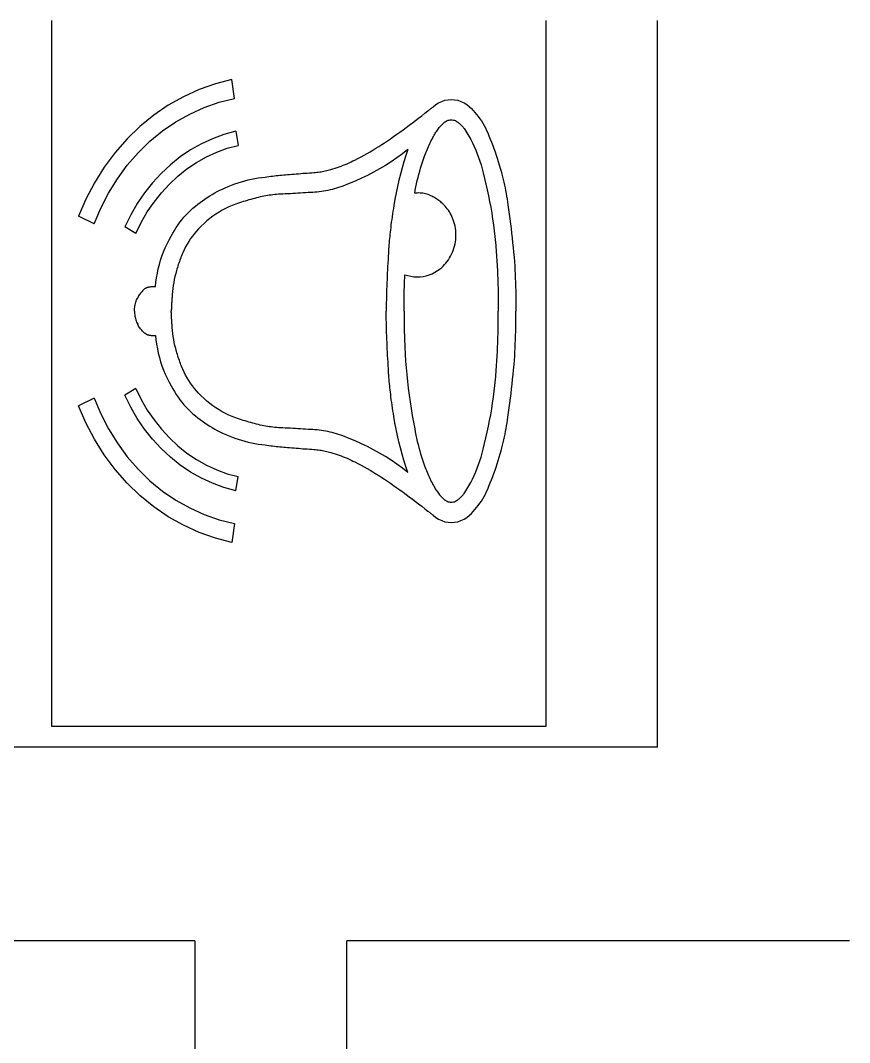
# Model space of a CAD drawing. Extents: x -193 to 229, y -92 to 157.
# Drawn here: x 160.3 to 228.5, y 72.6 to 156.7 of the extents above; entities that cross this region are included whole.
import ezdxf

# ---------------------------------------------------------------- set-up
doc = ezdxf.new("R2010")
doc.units = 0
doc.layers.get('0').update_dxf_attribs({"linetype": 'CONTINUOUS'})

msp = doc.modelspace()

# ---------------------------------------------------------------- linework, layer by layer
for p, q in [((162.9, 98.619), (162.9, 156.668)), ((203.522, 156.668), (203.522, 98.619)), ((212.719, 96.915), (212.719, 156.668)), ((176.355, 151.462), (175.02, 150.992)), ((177.719, 151.81), (176.355, 151.462)), ((177.919, 150.251), (177.719, 151.81)), ((173.724, 150.401), (172.476, 149.695)), ((175.02, 150.992), (173.724, 150.401)), ((172.476, 149.695), (171.283, 148.877)), ((175.442, 149.514), (176.667, 149.94)), ((176.667, 149.94), (177.919, 150.251)), ((194.232, 149.541), (194.267, 149.57)), ((194.267, 149.57), (194.485, 149.749)), ((194.485, 149.749), (194.719, 149.899)), ((194.719, 149.899), (194.968, 150.017)), ((194.968, 150.017), (195.227, 150.103)), ((195.227, 150.103), (195.493, 150.155)), ((195.493, 150.155), (195.762, 150.172)), ((195.762, 150.172), (196.032, 150.155)), ((196.032, 150.155), (196.298, 150.103)), ((196.298, 150.103), (196.557, 150.017)), ((196.557, 150.017), (196.805, 149.899)), ((196.805, 149.899), (197.039, 149.749)), ((197.039, 149.749), (197.257, 149.57)), ((197.257, 149.57), (197.412, 149.422)), ((171.283, 148.877), (170.153, 147.953)), ((173.108, 148.331), (174.254, 148.977)), ((174.254, 148.977), (175.442, 149.514)), ((193.075, 148.644), (193.329, 148.839)), ((193.329, 148.839), (193.583, 149.036)), ((193.583, 149.036), (193.837, 149.234)), ((193.837, 149.234), (193.873, 149.261)), ((193.873, 149.261), (193.909, 149.288)), ((193.909, 149.288), (193.946, 149.316)), ((193.946, 149.316), (193.982, 149.343)), ((193.982, 149.343), (194.018, 149.371)), ((194.018, 149.371), (194.054, 149.399)), ((194.054, 149.399), (194.09, 149.427)), ((194.09, 149.427), (194.125, 149.456)), ((194.125, 149.456), (194.161, 149.484)), ((194.161, 149.484), (194.196, 149.513)), ((194.196, 149.513), (194.232, 149.541)), ((197.412, 149.422), (197.562, 149.267)), ((197.562, 149.267), (197.707, 149.106)), ((197.707, 149.106), (197.846, 148.94)), ((197.846, 148.94), (197.98, 148.768)), ((197.98, 148.768), (198.109, 148.591)), ((170.153, 147.953), (169.095, 146.93)), ((172.015, 147.582), (173.108, 148.331)), ((192.048, 147.873), (192.306, 148.064)), ((192.306, 148.064), (192.563, 148.256)), ((192.563, 148.256), (192.819, 148.449)), ((192.819, 148.449), (193.075, 148.644)), ((194.737, 147.813), (194.8, 147.891)), ((194.8, 147.891), (194.864, 147.968)), ((194.864, 147.968), (194.93, 148.043)), ((194.93, 148.043), (194.956, 148.072)), ((194.956, 148.072), (194.983, 148.1)), ((194.983, 148.1), (195.01, 148.127)), ((195.01, 148.127), (195.037, 148.154)), ((195.037, 148.154), (195.065, 148.18)), ((195.065, 148.18), (195.093, 148.205)), ((195.093, 148.205), (195.122, 148.23)), ((195.122, 148.23), (195.151, 148.254)), ((195.151, 148.254), (195.181, 148.278)), ((195.181, 148.278), (195.21, 148.301)), ((195.21, 148.301), (195.241, 148.323)), ((195.241, 148.323), (195.272, 148.345)), ((195.272, 148.345), (195.346, 148.391)), ((195.346, 148.391), (195.424, 148.43)), ((195.424, 148.43), (195.505, 148.46)), ((195.505, 148.46), (195.588, 148.482)), ((195.588, 148.482), (195.673, 148.495)), ((195.673, 148.495), (195.758, 148.499)), ((195.758, 148.499), (195.843, 148.495)), ((195.843, 148.495), (195.928, 148.482)), ((195.928, 148.482), (196.011, 148.46)), ((196.011, 148.46), (196.092, 148.43)), ((196.092, 148.43), (196.17, 148.391)), ((196.17, 148.391), (196.245, 148.345)), ((196.245, 148.345), (196.304, 148.302)), ((196.304, 148.302), (196.362, 148.258)), ((196.362, 148.258), (196.419, 148.211)), ((196.419, 148.211), (196.475, 148.163)), ((196.475, 148.163), (196.529, 148.112)), ((196.529, 148.112), (196.581, 148.06)), ((196.581, 148.06), (196.633, 148.006)), ((196.633, 148.006), (196.682, 147.95)), ((196.682, 147.95), (196.73, 147.892)), ((196.73, 147.892), (196.777, 147.833)), ((198.109, 148.591), (198.231, 148.409)), ((198.231, 148.409), (198.348, 148.221)), ((198.348, 148.221), (198.459, 148.03)), ((198.459, 148.03), (198.563, 147.834)), ((170.981, 146.734), (172.015, 147.582)), ((177.065, 147.292), (176.122, 146.946)), ((178.028, 147.557), (177.065, 147.292)), ((178.028, 147.557), (178.229, 146.398)), ((190.749, 146.938), (191.01, 147.123)), ((191.01, 147.123), (191.271, 147.308)), ((191.271, 147.308), (191.53, 147.496)), ((191.53, 147.496), (191.79, 147.684)), ((191.79, 147.684), (192.048, 147.873)), ((194.18, 146.921), (194.243, 147.044)), ((194.243, 147.044), (194.291, 147.134)), ((194.291, 147.134), (194.341, 147.224)), ((194.341, 147.224), (194.393, 147.312)), ((194.393, 147.312), (194.446, 147.399)), ((194.446, 147.399), (194.501, 147.484)), ((194.501, 147.484), (194.558, 147.568)), ((194.558, 147.568), (194.616, 147.651)), ((194.616, 147.651), (194.676, 147.733)), ((194.676, 147.733), (194.737, 147.813)), ((196.777, 147.833), (196.821, 147.772)), ((196.821, 147.772), (196.864, 147.709)), ((196.864, 147.709), (197.036, 147.441)), ((197.036, 147.441), (197.2, 147.166)), ((197.2, 147.166), (197.356, 146.886)), ((198.563, 147.834), (198.661, 147.633)), ((198.661, 147.633), (198.752, 147.429)), ((198.752, 147.429), (198.86, 147.173)), ((198.86, 147.173), (198.965, 146.916)), ((169.095, 146.93), (168.114, 145.813)), ((170.013, 145.793), (170.981, 146.734)), ((175.206, 146.522), (174.321, 146.022)), ((176.122, 146.946), (175.206, 146.522)), ((177.34, 146.157), (178.229, 146.398)), ((189.561, 146.156), (189.802, 146.306)), ((189.802, 146.306), (190.041, 146.459)), ((190.041, 146.459), (190.279, 146.616)), ((190.279, 146.616), (190.514, 146.775)), ((190.514, 146.775), (190.749, 146.938)), ((193.827, 146.165), (193.882, 146.293)), ((193.882, 146.293), (193.939, 146.42)), ((193.939, 146.42), (193.998, 146.546)), ((193.998, 146.546), (194.057, 146.672)), ((194.057, 146.672), (194.118, 146.796)), ((194.118, 146.796), (194.18, 146.921)), ((197.356, 146.886), (197.504, 146.6)), ((197.504, 146.6), (197.644, 146.309)), ((197.644, 146.309), (197.774, 146.013)), ((198.965, 146.916), (199.067, 146.657)), ((199.067, 146.657), (199.166, 146.396)), ((199.166, 146.396), (199.262, 146.134)), ((168.114, 145.813), (167.219, 144.611)), ((169.117, 144.767), (170.013, 145.793)), ((173.472, 145.448), (172.664, 144.804)), ((174.321, 146.022), (173.472, 145.448)), ((174.807, 144.993), (175.624, 145.452)), ((175.624, 145.452), (176.47, 145.841)), ((176.47, 145.841), (177.34, 146.157)), ((188.085, 145.321), (188.335, 145.452)), ((188.335, 145.452), (188.583, 145.587)), ((188.583, 145.587), (188.83, 145.724)), ((188.83, 145.724), (189.075, 145.865)), ((189.075, 145.865), (189.319, 146.009)), ((189.319, 146.009), (189.561, 146.156)), ((191.28, 145.375), (190.813, 145.057)), ((191.738, 145.708), (191.28, 145.375)), ((192.189, 146.055), (191.738, 145.708)), ((192.02, 145.557), (191.861, 145.054)), ((192.189, 146.055), (192.02, 145.557)), ((193.478, 145.27), (193.567, 145.517)), ((193.567, 145.517), (193.616, 145.648)), ((193.616, 145.648), (193.667, 145.778)), ((193.667, 145.778), (193.719, 145.908)), ((193.719, 145.908), (193.772, 146.037)), ((193.772, 146.037), (193.827, 146.165)), ((197.774, 146.013), (197.896, 145.712)), ((197.896, 145.712), (198.01, 145.407)), ((198.01, 145.407), (198.114, 145.098)), ((199.262, 146.134), (199.356, 145.871)), ((199.356, 145.871), (199.446, 145.607)), ((199.446, 145.607), (199.533, 145.341)), ((167.219, 144.611), (166.413, 143.332)), ((168.301, 143.661), (169.117, 144.767)), ((172.664, 144.804), (171.902, 144.094)), ((174.023, 144.465), (174.807, 144.993)), ((186.028, 144.466), (186.196, 144.52)), ((186.196, 144.52), (186.363, 144.576)), ((186.363, 144.576), (186.53, 144.634)), ((186.53, 144.634), (186.696, 144.695)), ((186.696, 144.695), (186.861, 144.759)), ((186.861, 144.759), (187.026, 144.825)), ((187.026, 144.825), (187.189, 144.894)), ((187.189, 144.894), (187.352, 144.965)), ((187.352, 144.965), (187.514, 145.039)), ((187.514, 145.039), (187.674, 145.115)), ((187.674, 145.115), (187.834, 145.194)), ((187.834, 145.194), (188.085, 145.321)), ((190.339, 144.753), (189.857, 144.464)), ((190.813, 145.057), (190.339, 144.753)), ((191.713, 144.548), (191.574, 144.038)), ((191.861, 145.054), (191.713, 144.548)), ((193.159, 144.268), (193.233, 144.521)), ((193.233, 144.521), (193.311, 144.772)), ((193.311, 144.772), (193.392, 145.022)), ((193.392, 145.022), (193.478, 145.27)), ((198.114, 145.098), (198.209, 144.786)), ((198.209, 144.786), (198.295, 144.47)), ((199.533, 145.341), (199.618, 145.075)), ((199.618, 145.075), (199.699, 144.807)), ((199.699, 144.807), (199.778, 144.537)), ((199.778, 144.537), (199.853, 144.267)), ((171.902, 144.094), (171.19, 143.321)), ((172.575, 143.218), (173.278, 143.872)), ((173.278, 143.872), (174.023, 144.465)), ((179.605, 143.676), (179.885, 143.723)), ((179.885, 143.723), (180.167, 143.762)), ((180.167, 143.762), (180.449, 143.794)), ((180.449, 143.794), (180.601, 143.817)), ((180.601, 143.817), (180.753, 143.838)), ((180.753, 143.838), (180.906, 143.859)), ((180.906, 143.859), (181.058, 143.878)), ((181.058, 143.878), (181.21, 143.897)), ((181.21, 143.897), (181.363, 143.915)), ((181.363, 143.915), (181.516, 143.931)), ((181.516, 143.931), (181.668, 143.947)), ((181.668, 143.947), (181.821, 143.962)), ((181.821, 143.962), (181.974, 143.975)), ((181.974, 143.975), (182.127, 143.988)), ((182.127, 143.988), (182.28, 144)), ((182.28, 144), (182.462, 144.015)), ((182.462, 144.015), (182.644, 144.029)), ((182.644, 144.029), (182.826, 144.044)), ((182.826, 144.044), (183.008, 144.058)), ((183.008, 144.058), (183.19, 144.072)), ((183.19, 144.072), (183.373, 144.086)), ((183.373, 144.086), (183.555, 144.1)), ((183.555, 144.1), (183.737, 144.114)), ((183.737, 144.114), (183.919, 144.127)), ((183.919, 144.127), (184.101, 144.14)), ((184.101, 144.14), (184.283, 144.153)), ((184.283, 144.153), (184.466, 144.166)), ((184.466, 144.166), (184.583, 144.175)), ((184.583, 144.175), (184.7, 144.187)), ((184.7, 144.187), (184.818, 144.2)), ((184.818, 144.2), (184.935, 144.216)), ((184.935, 144.216), (185.051, 144.233)), ((185.051, 144.233), (185.168, 144.253)), ((185.168, 144.253), (185.284, 144.275)), ((185.284, 144.275), (185.4, 144.299)), ((185.4, 144.299), (185.515, 144.325)), ((185.515, 144.325), (185.63, 144.353)), ((185.63, 144.353), (185.745, 144.383)), ((185.745, 144.383), (185.859, 144.416)), ((185.859, 144.416), (186.028, 144.466)), ((188.37, 143.69), (187.863, 143.462)), ((188.872, 143.932), (188.37, 143.69)), ((189.368, 144.191), (188.872, 143.932)), ((189.857, 144.464), (189.368, 144.191)), ((191.574, 144.038), (191.446, 143.525)), ((192.962, 143.502), (193.024, 143.759)), ((193.024, 143.759), (193.09, 144.014)), ((193.09, 144.014), (193.159, 144.268)), ((198.295, 144.47), (198.372, 144.151)), ((198.372, 144.151), (198.492, 143.681)), ((198.492, 143.681), (198.606, 143.21)), ((199.853, 144.267), (199.914, 144.042)), ((199.914, 144.042), (199.972, 143.816)), ((199.972, 143.816), (200.027, 143.59)), ((166.413, 143.332), (165.704, 141.983)), ((167.569, 142.483), (168.301, 143.661)), ((171.19, 143.321), (170.533, 142.491)), ((171.918, 142.505), (172.575, 143.218)), ((176.935, 142.812), (177.15, 142.912)), ((177.15, 142.912), (177.414, 143.026)), ((177.414, 143.026), (177.681, 143.134)), ((177.681, 143.134), (177.951, 143.233)), ((177.951, 143.233), (178.222, 143.326)), ((178.222, 143.326), (178.495, 143.411)), ((178.495, 143.411), (178.77, 143.489)), ((178.77, 143.489), (179.047, 143.559)), ((179.047, 143.559), (179.325, 143.621)), ((179.325, 143.621), (179.605, 143.676)), ((186.309, 142.877), (186.136, 142.824)), ((186.831, 143.056), (186.309, 142.877)), ((187.35, 143.251), (186.831, 143.056)), ((187.863, 143.462), (187.35, 143.251)), ((191.328, 143.008), (191.22, 142.489)), ((191.446, 143.525), (191.328, 143.008)), ((192.8, 142.725), (192.85, 142.985)), ((192.85, 142.985), (192.904, 143.244)), ((192.904, 143.244), (192.962, 143.502)), ((198.606, 143.21), (198.714, 142.736)), ((200.027, 143.59), (200.08, 143.362)), ((200.08, 143.362), (200.131, 143.134)), ((200.131, 143.134), (200.179, 142.906)), ((200.179, 142.906), (200.225, 142.677)), ((166.927, 141.242), (167.569, 142.483)), ((170.533, 142.491), (169.933, 141.607)), ((171.312, 141.739), (171.918, 142.505)), ((175.489, 141.98), (175.688, 142.113)), ((175.688, 142.113), (175.89, 142.242)), ((175.89, 142.242), (176.095, 142.365)), ((176.095, 142.365), (176.302, 142.484)), ((176.302, 142.484), (176.511, 142.599)), ((176.511, 142.599), (176.722, 142.708)), ((176.722, 142.708), (176.935, 142.812)), ((179.431, 142.002), (179.274, 141.959)), ((179.588, 142.044), (179.431, 142.002)), ((179.745, 142.084), (179.588, 142.044)), ((179.903, 142.123), (179.745, 142.084)), ((180.05, 142.158), (179.903, 142.123)), ((180.198, 142.19), (180.05, 142.158)), ((180.346, 142.22), (180.198, 142.19)), ((180.494, 142.248), (180.346, 142.22)), ((180.643, 142.273), (180.494, 142.248)), ((180.792, 142.296), (180.643, 142.273)), ((180.942, 142.316), (180.792, 142.296)), ((181.091, 142.334), (180.942, 142.316)), ((181.241, 142.35), (181.091, 142.334)), ((181.391, 142.363), (181.241, 142.35)), ((181.542, 142.374), (181.391, 142.363)), ((181.692, 142.382), (181.542, 142.374)), ((181.9, 142.393), (181.692, 142.382)), ((182.109, 142.403), (181.9, 142.393)), ((182.317, 142.414), (182.109, 142.403)), ((182.525, 142.425), (182.317, 142.414)), ((182.734, 142.437), (182.525, 142.425)), ((182.942, 142.449), (182.734, 142.437)), ((183.15, 142.462), (182.942, 142.449)), ((183.359, 142.475), (183.15, 142.462)), ((183.567, 142.488), (183.359, 142.475)), ((183.775, 142.502), (183.567, 142.488)), ((183.984, 142.516), (183.775, 142.502)), ((184.192, 142.531), (183.984, 142.516)), ((184.371, 142.535), (184.192, 142.531)), ((184.549, 142.543), (184.371, 142.535)), ((184.728, 142.556), (184.549, 142.543)), ((184.906, 142.574), (184.728, 142.556)), ((185.084, 142.596), (184.906, 142.574)), ((185.261, 142.623), (185.084, 142.596)), ((185.437, 142.654), (185.261, 142.623)), ((185.613, 142.69), (185.437, 142.654)), ((185.789, 142.73), (185.613, 142.69)), ((185.963, 142.775), (185.789, 142.73)), ((186.136, 142.824), (185.963, 142.775)), ((191.22, 142.489), (191.122, 141.968)), ((192.754, 142.465), (192.8, 142.725)), ((192.866, 142.476), (192.754, 142.465)), ((192.977, 142.483), (192.866, 142.476)), ((193.089, 142.485), (192.977, 142.483)), ((193.201, 142.481), (193.089, 142.485)), ((193.312, 142.472), (193.201, 142.481)), ((193.423, 142.457), (193.312, 142.472)), ((193.534, 142.438), (193.423, 142.457)), ((193.643, 142.413), (193.534, 142.438)), ((193.752, 142.384), (193.643, 142.413)), ((193.859, 142.349), (193.752, 142.384)), ((193.965, 142.309), (193.859, 142.349)), ((194.07, 142.264), (193.965, 142.309)), ((194.157, 142.223), (194.07, 142.264)), ((194.243, 142.18), (194.157, 142.223)), ((194.328, 142.134), (194.243, 142.18)), ((194.412, 142.085), (194.328, 142.134)), ((194.495, 142.035), (194.412, 142.085)), ((194.577, 141.982), (194.495, 142.035)), ((198.714, 142.736), (198.815, 142.261)), ((198.815, 142.261), (198.91, 141.784)), ((200.225, 142.677), (200.269, 142.447)), ((200.269, 142.447), (200.31, 142.216)), ((200.31, 142.216), (200.349, 141.985)), ((165.704, 141.983), (165.095, 140.574)), ((166.379, 139.946), (166.927, 141.242)), ((169.933, 141.607), (169.395, 140.675)), ((170.76, 140.924), (171.312, 141.739)), ((174.324, 141.057), (174.517, 141.233)), ((174.517, 141.233), (174.716, 141.401)), ((174.716, 141.401), (174.905, 141.553)), ((174.905, 141.553), (175.097, 141.699)), ((175.097, 141.699), (175.291, 141.842)), ((175.291, 141.842), (175.489, 141.98)), ((177.196, 141.208), (176.926, 141.067)), ((177.47, 141.339), (177.196, 141.208)), ((177.749, 141.458), (177.47, 141.339)), ((178.032, 141.565), (177.749, 141.458)), ((178.186, 141.619), (178.032, 141.565)), ((178.34, 141.671), (178.186, 141.619)), ((178.495, 141.723), (178.34, 141.671)), ((178.65, 141.773), (178.495, 141.723)), ((178.806, 141.821), (178.65, 141.773)), ((178.961, 141.868), (178.806, 141.821)), ((179.117, 141.914), (178.961, 141.868)), ((179.274, 141.959), (179.117, 141.914)), ((190.996, 141.217), (190.958, 140.989)), ((191.035, 141.444), (190.996, 141.217)), ((191.122, 141.968), (191.035, 141.444)), ((194.658, 141.926), (194.577, 141.982)), ((194.737, 141.869), (194.658, 141.926)), ((194.815, 141.809), (194.737, 141.869)), ((194.892, 141.747), (194.815, 141.809)), ((194.967, 141.683), (194.892, 141.747)), ((195.041, 141.617), (194.967, 141.683)), ((195.145, 141.517), (195.041, 141.617)), ((195.245, 141.411), (195.145, 141.517)), ((195.34, 141.301), (195.245, 141.411)), ((195.431, 141.186), (195.34, 141.301)), ((195.517, 141.067), (195.431, 141.186)), ((198.91, 141.784), (198.998, 141.306)), ((198.998, 141.306), (199.08, 140.826)), ((200.349, 141.985), (200.385, 141.754)), ((200.385, 141.754), (200.419, 141.522)), ((200.419, 141.522), (200.473, 141.132)), ((166.379, 139.946), (165.095, 140.574)), ((169.395, 140.675), (168.922, 139.701)), ((170.264, 140.065), (170.76, 140.924)), ((173.607, 140.284), (173.777, 140.487)), ((173.777, 140.487), (173.953, 140.684)), ((173.953, 140.684), (174.136, 140.874)), ((174.136, 140.874), (174.324, 141.057)), ((175.899, 140.388), (175.657, 140.192)), ((176.147, 140.574), (175.899, 140.388)), ((176.401, 140.749), (176.147, 140.574)), ((176.66, 140.913), (176.401, 140.749)), ((176.926, 141.067), (176.66, 140.913)), ((190.889, 140.533), (190.858, 140.304)), ((190.923, 140.761), (190.889, 140.533)), ((190.958, 140.989), (190.923, 140.761)), ((195.599, 140.943), (195.517, 141.067)), ((195.675, 140.815), (195.599, 140.943)), ((195.746, 140.684), (195.675, 140.815)), ((195.811, 140.549), (195.746, 140.684)), ((195.871, 140.411), (195.811, 140.549)), ((195.925, 140.27), (195.871, 140.411)), ((199.08, 140.826), (199.155, 140.345)), ((199.155, 140.345), (199.224, 139.862)), ((200.473, 141.132), (200.525, 140.742)), ((200.525, 140.742), (200.576, 140.351)), ((200.576, 140.351), (200.625, 139.96)), ((169.828, 139.165), (168.922, 139.701)), ((169.828, 139.165), (170.264, 140.065)), ((172.989, 139.409), (173.134, 139.637)), ((173.134, 139.637), (173.285, 139.858)), ((173.285, 139.858), (173.442, 140.074)), ((173.442, 140.074), (173.607, 140.284)), ((174.975, 139.545), (174.801, 139.352)), ((175.195, 139.77), (174.975, 139.545)), ((175.423, 139.986), (175.195, 139.77)), ((175.657, 140.192), (175.423, 139.986)), ((190.775, 139.616), (190.752, 139.443)), ((190.8, 139.846), (190.775, 139.616)), ((190.828, 140.075), (190.8, 139.846)), ((190.858, 140.304), (190.828, 140.075)), ((195.974, 140.126), (195.925, 140.27)), ((196.025, 139.949), (195.974, 140.126)), ((196.067, 139.769), (196.025, 139.949)), ((196.099, 139.587), (196.067, 139.769)), ((196.123, 139.403), (196.099, 139.587)), ((199.224, 139.862), (199.286, 139.379)), ((200.625, 139.96), (200.673, 139.569)), ((200.673, 139.569), (200.718, 139.177)), ((172.548, 138.625), (172.722, 138.939)), ((172.722, 138.939), (172.852, 139.177)), ((172.852, 139.177), (172.989, 139.409)), ((174.32, 138.73), (174.175, 138.508)), ((174.473, 138.944), (174.32, 138.73)), ((174.633, 139.152), (174.473, 138.944)), ((174.801, 139.352), (174.633, 139.152)), ((190.676, 138.747), (190.66, 138.573)), ((190.693, 138.921), (190.676, 138.747)), ((190.712, 139.095), (190.693, 138.921)), ((190.731, 139.269), (190.712, 139.095)), ((190.752, 139.443), (190.731, 139.269)), ((196.099, 138.476), (196.123, 138.66)), ((196.137, 139.217), (196.123, 139.403)), ((196.123, 138.66), (196.137, 138.845)), ((196.141, 139.031), (196.137, 139.217)), ((196.137, 138.845), (196.141, 139.031)), ((199.286, 139.379), (199.342, 138.894)), ((199.342, 138.894), (199.391, 138.409)), ((200.718, 139.177), (200.763, 138.785)), ((200.763, 138.785), (200.805, 138.394)), ((172.095, 137.64), (172.234, 137.975)), ((172.234, 137.975), (172.385, 138.304)), ((172.385, 138.304), (172.548, 138.625)), ((173.789, 137.808), (173.678, 137.564)), ((173.91, 138.047), (173.789, 137.808)), ((174.038, 138.281), (173.91, 138.047)), ((174.175, 138.508), (174.038, 138.281)), ((190.608, 137.875), (190.599, 137.7)), ((190.619, 138.049), (190.608, 137.875)), ((190.632, 138.224), (190.619, 138.049)), ((190.645, 138.399), (190.632, 138.224)), ((190.66, 138.573), (190.645, 138.399)), ((195.917, 137.77), (195.974, 137.936)), ((195.974, 137.936), (196.025, 138.113)), ((196.025, 138.113), (196.067, 138.293)), ((196.067, 138.293), (196.099, 138.476)), ((199.391, 138.409), (199.409, 138.208)), ((199.409, 138.208), (199.427, 138.007)), ((199.427, 138.007), (199.444, 137.806)), ((199.444, 137.806), (199.46, 137.604)), ((200.805, 138.394), (200.846, 138.001)), ((200.846, 138.001), (200.885, 137.609)), ((171.853, 136.952), (171.968, 137.299)), ((171.968, 137.299), (172.095, 137.64)), ((173.438, 136.965), (173.394, 136.844)), ((173.483, 137.086), (173.438, 136.965)), ((173.53, 137.207), (173.483, 137.086)), ((173.578, 137.327), (173.53, 137.207)), ((173.627, 137.446), (173.578, 137.327)), ((173.678, 137.564), (173.627, 137.446)), ((190.557, 136.985), (190.541, 136.715)), ((190.573, 137.255), (190.557, 136.985)), ((190.59, 137.525), (190.573, 137.255)), ((190.599, 137.7), (190.59, 137.525)), ((195.426, 136.861), (195.525, 137)), ((195.525, 137), (195.617, 137.144)), ((195.617, 137.144), (195.703, 137.294)), ((195.703, 137.294), (195.781, 137.449)), ((195.781, 137.449), (195.853, 137.607)), ((195.853, 137.607), (195.917, 137.77)), ((199.46, 137.604), (199.475, 137.403)), ((199.475, 137.403), (199.489, 137.202)), ((199.489, 137.202), (199.503, 137)), ((199.503, 137), (199.516, 136.799)), ((200.885, 137.609), (200.923, 137.216)), ((200.923, 137.216), (200.959, 136.824)), ((171.586, 135.885), (171.662, 136.245)), ((171.662, 136.245), (171.751, 136.601)), ((171.751, 136.601), (171.853, 136.952)), ((173.195, 136.227), (173.159, 136.101)), ((173.232, 136.351), (173.195, 136.227)), ((173.27, 136.475), (173.232, 136.351)), ((173.31, 136.599), (173.27, 136.475)), ((173.351, 136.721), (173.31, 136.599)), ((173.394, 136.844), (173.351, 136.721)), ((190.512, 136.175), (190.499, 135.905)), ((190.526, 136.445), (190.512, 136.175)), ((190.541, 136.715), (190.526, 136.445)), ((194.631, 136.103), (194.843, 136.259)), ((194.843, 136.259), (194.971, 136.366)), ((194.971, 136.366), (195.093, 136.479)), ((195.093, 136.479), (195.21, 136.6)), ((195.21, 136.6), (195.321, 136.727)), ((195.321, 136.727), (195.426, 136.861)), ((199.516, 136.799), (199.527, 136.597)), ((199.527, 136.597), (199.538, 136.395)), ((199.538, 136.395), (199.549, 136.194)), ((199.549, 136.194), (199.558, 135.992)), ((200.959, 136.824), (200.978, 136.487)), ((200.978, 136.487), (200.995, 136.151)), ((200.995, 136.151), (201.011, 135.814)), ((171.472, 135.157), (171.522, 135.523)), ((171.522, 135.523), (171.586, 135.885)), ((172.979, 135.378), (172.932, 135.133)), ((173.033, 135.621), (172.979, 135.378)), ((173.093, 135.862), (173.033, 135.621)), ((173.159, 136.101), (173.093, 135.862)), ((190.474, 135.365), (190.463, 135.095)), ((190.486, 135.635), (190.474, 135.365)), ((190.499, 135.905), (190.486, 135.635)), ((191.917, 135.272), (191.927, 135.52)), ((191.927, 135.52), (191.938, 135.769)), ((191.938, 135.769), (192.182, 135.69)), ((192.182, 135.69), (192.431, 135.634)), ((192.431, 135.634), (192.683, 135.599)), ((192.683, 135.599), (192.937, 135.586)), ((192.937, 135.586), (193.191, 135.595)), ((193.191, 135.595), (193.443, 135.626)), ((193.443, 135.626), (193.693, 135.68)), ((193.693, 135.68), (193.938, 135.754)), ((193.938, 135.754), (194.177, 135.85)), ((194.177, 135.85), (194.408, 135.967)), ((194.408, 135.967), (194.631, 136.103)), ((199.558, 135.992), (199.569, 135.725)), ((199.569, 135.725), (199.58, 135.457)), ((199.58, 135.457), (199.589, 135.19)), ((201.011, 135.814), (201.025, 135.478)), ((201.025, 135.478), (201.037, 135.141)), ((170.414, 134.488), (170.354, 134.431)), ((170.475, 134.543), (170.414, 134.488)), ((170.539, 134.594), (170.475, 134.543)), ((170.578, 134.622), (170.539, 134.594)), ((170.605, 134.642), (170.578, 134.622)), ((170.605, 134.642), (170.633, 134.661)), ((170.633, 134.661), (170.662, 134.678)), ((170.662, 134.678), (170.692, 134.694)), ((170.692, 134.694), (170.722, 134.709)), ((170.722, 134.709), (170.753, 134.722)), ((170.753, 134.722), (170.784, 134.734)), ((170.784, 134.734), (170.815, 134.744)), ((170.815, 134.744), (170.847, 134.753)), ((170.847, 134.753), (170.879, 134.76)), ((170.879, 134.76), (170.925, 134.768)), ((170.925, 134.768), (170.971, 134.776)), ((170.971, 134.776), (171.017, 134.782)), ((171.017, 134.782), (171.064, 134.787)), ((171.064, 134.787), (171.11, 134.791)), ((171.11, 134.791), (171.156, 134.795)), ((171.156, 134.795), (171.203, 134.797)), ((171.203, 134.797), (171.249, 134.797)), ((171.249, 134.797), (171.296, 134.797)), ((171.296, 134.797), (171.342, 134.796)), ((171.342, 134.796), (171.388, 134.794)), ((171.388, 134.794), (171.435, 134.79)), ((171.435, 134.79), (171.472, 135.157)), ((172.857, 134.639), (172.83, 134.39)), ((172.891, 134.887), (172.857, 134.639)), ((172.932, 135.133), (172.891, 134.887)), ((190.442, 134.554), (190.433, 134.284)), ((190.452, 134.824), (190.442, 134.554)), ((190.463, 135.095), (190.452, 134.824)), ((191.891, 134.276), (191.896, 134.525)), ((191.896, 134.525), (191.902, 134.774)), ((191.902, 134.774), (191.909, 135.023)), ((191.909, 135.023), (191.917, 135.272)), ((199.589, 135.19), (199.597, 134.923)), ((199.597, 134.923), (199.604, 134.655)), ((199.604, 134.655), (199.61, 134.388)), ((201.037, 135.141), (201.048, 134.804)), ((201.048, 134.804), (201.058, 134.468)), ((201.058, 134.468), (201.065, 134.131)), ((169.809, 133.502), (169.842, 133.6)), ((169.842, 133.6), (169.88, 133.695)), ((169.88, 133.695), (169.923, 133.789)), ((169.923, 133.789), (169.969, 133.879)), ((170.008, 133.956), (169.969, 133.879)), ((170.049, 134.031), (170.008, 133.956)), ((170.093, 134.103), (170.049, 134.031)), ((170.14, 134.174), (170.093, 134.103)), ((170.19, 134.242), (170.14, 134.174)), ((170.242, 134.308), (170.19, 134.242)), ((170.297, 134.371), (170.242, 134.308)), ((170.354, 134.431), (170.297, 134.371)), ((172.774, 133.614), (172.768, 133.522)), ((172.781, 133.707), (172.774, 133.614)), ((172.787, 133.799), (172.781, 133.707)), ((172.795, 133.891), (172.787, 133.799)), ((172.809, 134.141), (172.795, 133.891)), ((172.83, 134.39), (172.809, 134.141)), ((190.419, 133.659), (190.417, 133.533)), ((190.422, 133.784), (190.419, 133.659)), ((190.424, 133.909), (190.422, 133.784)), ((190.427, 134.034), (190.424, 133.909)), ((190.43, 134.159), (190.427, 134.034)), ((190.433, 134.284), (190.43, 134.159)), ((191.885, 133.53), (191.886, 133.779)), ((191.886, 133.779), (191.888, 134.028)), ((191.888, 134.028), (191.891, 134.276)), ((199.61, 134.388), (199.615, 134.12)), ((199.615, 134.12), (199.619, 133.853)), ((199.619, 133.853), (199.621, 133.586)), ((201.065, 134.131), (201.072, 133.794)), ((201.072, 133.794), (201.076, 133.457)), ((169.713, 132.888), (169.716, 132.992)), ((169.714, 132.783), (169.713, 132.888)), ((169.714, 132.783), (169.713, 132.679)), ((169.716, 132.992), (169.725, 133.096)), ((169.725, 133.096), (169.739, 133.199)), ((169.739, 133.199), (169.757, 133.302)), ((169.757, 133.302), (169.781, 133.403)), ((169.781, 133.403), (169.809, 133.502)), ((172.735, 132.876), (172.731, 132.783)), ((172.735, 132.691), (172.731, 132.783)), ((172.738, 132.968), (172.735, 132.876)), ((172.742, 133.06), (172.738, 132.968)), ((172.747, 133.153), (172.742, 133.06)), ((172.751, 133.245), (172.747, 133.153)), ((172.757, 133.338), (172.751, 133.245)), ((172.762, 133.43), (172.757, 133.338)), ((172.768, 133.522), (172.762, 133.43)), ((190.409, 132.908), (190.408, 132.783)), ((190.409, 132.658), (190.408, 132.783)), ((190.41, 133.033), (190.409, 132.908)), ((190.412, 133.158), (190.41, 133.033)), ((190.413, 133.283), (190.412, 133.158)), ((190.415, 133.408), (190.413, 133.283)), ((190.417, 133.533), (190.415, 133.408)), ((191.885, 133.281), (191.885, 133.53)), ((191.887, 133.032), (191.885, 133.281)), ((191.889, 132.783), (191.887, 133.032)), ((191.889, 132.783), (191.887, 132.534)), ((199.621, 133.586), (199.623, 133.318)), ((199.623, 133.318), (199.624, 133.051)), ((199.624, 133.051), (199.623, 132.783)), ((199.624, 132.516), (199.623, 132.783)), ((201.076, 133.457), (201.079, 133.12)), ((201.079, 133.12), (201.08, 132.783)), ((201.079, 132.446), (201.08, 132.783)), ((169.713, 132.679), (169.716, 132.574)), ((169.716, 132.574), (169.725, 132.47)), ((169.725, 132.47), (169.739, 132.367)), ((169.739, 132.367), (169.757, 132.265)), ((169.757, 132.265), (169.781, 132.163)), ((169.781, 132.163), (169.809, 132.064)), ((169.809, 132.064), (169.842, 131.966)), ((169.842, 131.966), (169.88, 131.871)), ((172.738, 132.598), (172.735, 132.691)), ((172.742, 132.506), (172.738, 132.598)), ((172.747, 132.413), (172.742, 132.506)), ((172.751, 132.321), (172.747, 132.413)), ((172.757, 132.229), (172.751, 132.321)), ((172.762, 132.136), (172.757, 132.229)), ((172.768, 132.044), (172.762, 132.136)), ((172.774, 131.952), (172.768, 132.044)), ((172.781, 131.859), (172.774, 131.952)), ((190.41, 132.533), (190.409, 132.658)), ((190.412, 132.408), (190.41, 132.533)), ((190.413, 132.283), (190.412, 132.408)), ((190.415, 132.158), (190.413, 132.283)), ((190.417, 132.033), (190.415, 132.158)), ((190.419, 131.908), (190.417, 132.033)), ((191.887, 132.534), (191.885, 132.285)), ((191.885, 132.285), (191.885, 132.036)), ((191.885, 132.036), (191.886, 131.787)), ((199.619, 131.713), (199.621, 131.981)), ((199.621, 131.981), (199.623, 132.248)), ((199.623, 132.248), (199.624, 132.516)), ((201.072, 131.772), (201.076, 132.109)), ((201.076, 132.109), (201.079, 132.446)), ((169.88, 131.871), (169.923, 131.778)), ((169.923, 131.778), (169.969, 131.687)), ((170.008, 131.61), (169.969, 131.687)), ((170.049, 131.535), (170.008, 131.61)), ((170.093, 131.463), (170.049, 131.535)), ((170.14, 131.392), (170.093, 131.463)), ((170.19, 131.324), (170.14, 131.392)), ((170.242, 131.258), (170.19, 131.324)), ((170.297, 131.195), (170.242, 131.258)), ((170.354, 131.135), (170.297, 131.195)), ((170.414, 131.078), (170.354, 131.135)), ((170.475, 131.023), (170.414, 131.078)), ((172.787, 131.767), (172.781, 131.859)), ((172.795, 131.675), (172.787, 131.767)), ((172.809, 131.425), (172.795, 131.675)), ((172.83, 131.176), (172.809, 131.425)), ((172.857, 130.927), (172.83, 131.176)), ((190.422, 131.783), (190.419, 131.908)), ((190.424, 131.658), (190.422, 131.783)), ((190.427, 131.532), (190.424, 131.658)), ((190.43, 131.407), (190.427, 131.532)), ((190.433, 131.282), (190.43, 131.407)), ((190.442, 131.012), (190.433, 131.282)), ((191.886, 131.787), (191.888, 131.539)), ((191.888, 131.539), (191.891, 131.29)), ((191.891, 131.29), (191.896, 131.041)), ((199.604, 130.911), (199.61, 131.178)), ((199.61, 131.178), (199.615, 131.446)), ((199.615, 131.446), (199.619, 131.713)), ((201.048, 130.762), (201.058, 131.098)), ((201.058, 131.098), (201.065, 131.435)), ((201.065, 131.435), (201.072, 131.772)), ((170.539, 130.972), (170.475, 131.023)), ((170.578, 130.944), (170.539, 130.972)), ((170.605, 130.924), (170.578, 130.944)), ((170.605, 130.924), (170.633, 130.905)), ((170.633, 130.905), (170.662, 130.888)), ((170.662, 130.888), (170.692, 130.872)), ((170.692, 130.872), (170.722, 130.857)), ((170.722, 130.857), (170.753, 130.844)), ((170.753, 130.844), (170.784, 130.832)), ((170.784, 130.832), (170.815, 130.822)), ((170.815, 130.822), (170.847, 130.814)), ((170.847, 130.814), (170.879, 130.806)), ((170.879, 130.806), (170.925, 130.798)), ((170.925, 130.798), (170.971, 130.79)), ((170.971, 130.79), (171.017, 130.784)), ((171.017, 130.784), (171.064, 130.779)), ((171.064, 130.779), (171.11, 130.775)), ((171.11, 130.775), (171.156, 130.772)), ((171.156, 130.772), (171.203, 130.77)), ((171.203, 130.77), (171.249, 130.769)), ((171.249, 130.769), (171.296, 130.769)), ((171.296, 130.769), (171.342, 130.77)), ((171.342, 130.77), (171.388, 130.772)), ((171.388, 130.772), (171.435, 130.776)), ((171.435, 130.776), (171.472, 130.409)), ((171.472, 130.409), (171.522, 130.043)), ((172.891, 130.68), (172.857, 130.927)), ((172.932, 130.433), (172.891, 130.68)), ((172.979, 130.188), (172.932, 130.433)), ((190.452, 130.742), (190.442, 131.012)), ((190.463, 130.472), (190.452, 130.742)), ((190.474, 130.201), (190.463, 130.472)), ((191.896, 131.041), (191.902, 130.792)), ((191.902, 130.792), (191.909, 130.543)), ((191.909, 130.543), (191.917, 130.295)), ((191.917, 130.295), (191.927, 130.046)), ((199.58, 130.109), (199.589, 130.376)), ((199.589, 130.376), (199.597, 130.643)), ((199.597, 130.643), (199.604, 130.911)), ((201.025, 130.088), (201.037, 130.425)), ((201.037, 130.425), (201.048, 130.762)), ((171.522, 130.043), (171.586, 129.681)), ((171.586, 129.681), (171.662, 129.321)), ((173.033, 129.945), (172.979, 130.188)), ((173.093, 129.704), (173.033, 129.945)), ((173.159, 129.465), (173.093, 129.704)), ((173.195, 129.34), (173.159, 129.465)), ((190.486, 129.931), (190.474, 130.201)), ((190.499, 129.661), (190.486, 129.931)), ((190.512, 129.391), (190.499, 129.661)), ((191.927, 130.046), (191.938, 129.797)), ((191.938, 129.797), (191.968, 129.234)), ((199.549, 129.373), (199.558, 129.574)), ((199.558, 129.574), (199.569, 129.842)), ((199.569, 129.842), (199.58, 130.109)), ((200.978, 129.079), (200.995, 129.415)), ((200.995, 129.415), (201.011, 129.752)), ((201.011, 129.752), (201.025, 130.088)), ((171.662, 129.321), (171.751, 128.966)), ((171.751, 128.966), (171.853, 128.614)), ((171.853, 128.614), (171.968, 128.268)), ((173.232, 129.215), (173.195, 129.34)), ((173.27, 129.091), (173.232, 129.215)), ((173.31, 128.968), (173.27, 129.091)), ((173.351, 128.845), (173.31, 128.968)), ((173.394, 128.722), (173.351, 128.845)), ((173.438, 128.601), (173.394, 128.722)), ((173.483, 128.48), (173.438, 128.601)), ((190.526, 129.121), (190.512, 129.391)), ((190.541, 128.851), (190.526, 129.121)), ((190.557, 128.581), (190.541, 128.851)), ((190.573, 128.311), (190.557, 128.581)), ((191.968, 129.234), (192.005, 128.672)), ((192.005, 128.672), (192.049, 128.111)), ((199.489, 128.364), (199.503, 128.566)), ((199.503, 128.566), (199.516, 128.768)), ((199.516, 128.768), (199.527, 128.969)), ((199.527, 128.969), (199.538, 129.171)), ((199.538, 129.171), (199.549, 129.373)), ((200.923, 128.35), (200.959, 128.742)), ((200.959, 128.742), (200.978, 129.079)), ((171.968, 128.268), (172.095, 127.926)), ((172.095, 127.926), (172.234, 127.591)), ((173.53, 128.359), (173.483, 128.48)), ((173.578, 128.24), (173.53, 128.359)), ((173.627, 128.12), (173.578, 128.24)), ((173.678, 128.002), (173.627, 128.12)), ((173.789, 127.758), (173.678, 128.002)), ((173.91, 127.519), (173.789, 127.758)), ((190.59, 128.041), (190.573, 128.311)), ((190.599, 127.867), (190.59, 128.041)), ((190.608, 127.692), (190.599, 127.867)), ((192.049, 128.111), (192.099, 127.55)), ((199.427, 127.559), (199.444, 127.76)), ((199.444, 127.76), (199.46, 127.962)), ((199.46, 127.962), (199.475, 128.163)), ((199.475, 128.163), (199.489, 128.364)), ((200.846, 127.565), (200.885, 127.957)), ((200.885, 127.957), (200.923, 128.35)), ((172.234, 127.591), (172.385, 127.263)), ((172.385, 127.263), (172.548, 126.941)), ((172.548, 126.941), (172.722, 126.627)), ((174.038, 127.285), (173.91, 127.519)), ((174.175, 127.058), (174.038, 127.285)), ((174.32, 126.837), (174.175, 127.058)), ((190.619, 127.517), (190.608, 127.692)), ((190.632, 127.342), (190.619, 127.517)), ((190.645, 127.168), (190.632, 127.342)), ((190.66, 126.993), (190.645, 127.168)), ((190.676, 126.819), (190.66, 126.993)), ((192.099, 127.55), (192.157, 126.99)), ((192.157, 126.99), (192.222, 126.43)), ((199.342, 126.672), (199.391, 127.157)), ((199.391, 127.157), (199.409, 127.358)), ((199.409, 127.358), (199.427, 127.559)), ((200.763, 126.781), (200.805, 127.173)), ((200.805, 127.173), (200.846, 127.565)), ((169.828, 126.401), (168.922, 125.865)), ((169.828, 126.401), (170.264, 125.502)), ((172.722, 126.627), (172.852, 126.389)), ((172.852, 126.389), (172.989, 126.157)), ((172.989, 126.157), (173.134, 125.93)), ((174.473, 126.622), (174.32, 126.837)), ((174.633, 126.414), (174.473, 126.622)), ((174.801, 126.214), (174.633, 126.414)), ((174.975, 126.021), (174.801, 126.214)), ((190.693, 126.645), (190.676, 126.819)), ((190.712, 126.471), (190.693, 126.645)), ((190.731, 126.297), (190.712, 126.471)), ((190.752, 126.123), (190.731, 126.297)), ((190.775, 125.95), (190.752, 126.123)), ((192.222, 126.43), (192.293, 125.872)), ((199.224, 125.704), (199.286, 126.187)), ((199.286, 126.187), (199.342, 126.672)), ((200.673, 125.998), (200.718, 126.389)), ((200.718, 126.389), (200.763, 126.781)), ((166.379, 125.621), (165.095, 124.992)), ((166.379, 125.621), (166.927, 124.324)), ((169.395, 124.891), (168.922, 125.865)), ((170.264, 125.502), (170.76, 124.642)), ((173.134, 125.93), (173.285, 125.708)), ((173.285, 125.708), (173.442, 125.492)), ((173.442, 125.492), (173.607, 125.282)), ((173.607, 125.282), (173.777, 125.079)), ((175.195, 125.796), (174.975, 126.021)), ((175.423, 125.58), (175.195, 125.796)), ((175.657, 125.374), (175.423, 125.58)), ((175.899, 125.178), (175.657, 125.374)), ((190.8, 125.72), (190.775, 125.95)), ((190.828, 125.491), (190.8, 125.72)), ((190.858, 125.262), (190.828, 125.491)), ((190.889, 125.033), (190.858, 125.262)), ((192.293, 125.872), (192.372, 125.315)), ((192.372, 125.315), (192.457, 124.76)), ((199.08, 124.74), (199.155, 125.221)), ((199.155, 125.221), (199.224, 125.704)), ((200.525, 124.825), (200.576, 125.215)), ((200.576, 125.215), (200.625, 125.606)), ((200.625, 125.606), (200.673, 125.998)), ((165.704, 123.583), (165.095, 124.992)), ((169.933, 123.959), (169.395, 124.891)), ((170.76, 124.642), (171.312, 123.827)), ((173.777, 125.079), (173.953, 124.882)), ((173.953, 124.882), (174.136, 124.692)), ((174.136, 124.692), (174.324, 124.509)), ((174.324, 124.509), (174.517, 124.333)), ((176.147, 124.992), (175.899, 125.178)), ((176.401, 124.817), (176.147, 124.992)), ((176.66, 124.653), (176.401, 124.817)), ((176.926, 124.5), (176.66, 124.653)), ((177.196, 124.358), (176.926, 124.5)), ((177.47, 124.227), (177.196, 124.358)), ((190.923, 124.805), (190.889, 125.033)), ((190.958, 124.577), (190.923, 124.805)), ((190.996, 124.35), (190.958, 124.577)), ((192.457, 124.76), (192.549, 124.206)), ((198.998, 124.26), (199.08, 124.74)), ((200.419, 124.044), (200.473, 124.434)), ((200.473, 124.434), (200.525, 124.825)), ((166.413, 122.234), (165.704, 123.583)), ((166.927, 124.324), (167.569, 123.083)), ((170.533, 123.075), (169.933, 123.959)), ((171.312, 123.827), (171.918, 123.061)), ((174.517, 124.333), (174.716, 124.165)), ((174.716, 124.165), (174.905, 124.014)), ((174.905, 124.014), (175.097, 123.867)), ((175.097, 123.867), (175.291, 123.724)), ((175.291, 123.724), (175.489, 123.586)), ((175.489, 123.586), (175.688, 123.453)), ((177.749, 124.108), (177.47, 124.227)), ((178.032, 124.001), (177.749, 124.108)), ((178.186, 123.947), (178.032, 124.001)), ((178.34, 123.895), (178.186, 123.947)), ((178.495, 123.844), (178.34, 123.895)), ((178.65, 123.794), (178.495, 123.844)), ((178.806, 123.745), (178.65, 123.794)), ((178.961, 123.698), (178.806, 123.745)), ((179.117, 123.652), (178.961, 123.698)), ((179.274, 123.607), (179.117, 123.652)), ((179.431, 123.564), (179.274, 123.607)), ((179.588, 123.522), (179.431, 123.564)), ((179.745, 123.482), (179.588, 123.522)), ((191.035, 124.122), (190.996, 124.35)), ((191.122, 123.598), (191.035, 124.122)), ((191.22, 123.077), (191.122, 123.598)), ((192.549, 124.206), (192.648, 123.653)), ((192.648, 123.653), (192.754, 123.102)), ((198.815, 123.305), (198.91, 123.782)), ((198.91, 123.782), (198.998, 124.26)), ((200.31, 123.35), (200.349, 123.581)), ((200.349, 123.581), (200.385, 123.812)), ((200.385, 123.812), (200.419, 124.044)), ((167.569, 123.083), (168.301, 121.905)), ((171.19, 122.245), (170.533, 123.075)), ((171.918, 123.061), (172.575, 122.349)), ((175.688, 123.453), (175.89, 123.325)), ((175.89, 123.325), (176.095, 123.201)), ((176.095, 123.201), (176.302, 123.082)), ((176.302, 123.082), (176.511, 122.967)), ((176.511, 122.967), (176.722, 122.858)), ((176.722, 122.858), (176.935, 122.754)), ((176.935, 122.754), (177.15, 122.654)), ((179.903, 123.443), (179.745, 123.482)), ((180.05, 123.408), (179.903, 123.443)), ((180.198, 123.376), (180.05, 123.408)), ((180.346, 123.346), (180.198, 123.376)), ((180.494, 123.318), (180.346, 123.346)), ((180.643, 123.293), (180.494, 123.318)), ((180.792, 123.27), (180.643, 123.293)), ((180.942, 123.25), (180.792, 123.27)), ((181.091, 123.232), (180.942, 123.25)), ((181.241, 123.216), (181.091, 123.232)), ((181.391, 123.203), (181.241, 123.216)), ((181.542, 123.192), (181.391, 123.203)), ((181.692, 123.184), (181.542, 123.192)), ((181.9, 123.174), (181.692, 123.184)), ((182.109, 123.163), (181.9, 123.174)), ((182.317, 123.152), (182.109, 123.163)), ((182.525, 123.141), (182.317, 123.152)), ((182.734, 123.129), (182.525, 123.141)), ((182.942, 123.117), (182.734, 123.129)), ((183.15, 123.104), (182.942, 123.117)), ((183.359, 123.091), (183.15, 123.104)), ((183.567, 123.078), (183.359, 123.091)), ((183.775, 123.064), (183.567, 123.078)), ((183.984, 123.05), (183.775, 123.064)), ((184.192, 123.035), (183.984, 123.05)), ((184.371, 123.031), (184.192, 123.035)), ((184.549, 123.023), (184.371, 123.031)), ((184.728, 123.01), (184.549, 123.023)), ((184.906, 122.992), (184.728, 123.01)), ((185.084, 122.97), (184.906, 122.992)), ((185.261, 122.943), (185.084, 122.97)), ((185.437, 122.912), (185.261, 122.943)), ((185.613, 122.876), (185.437, 122.912)), ((185.789, 122.836), (185.613, 122.876)), ((185.963, 122.791), (185.789, 122.836)), ((186.136, 122.742), (185.963, 122.791)), ((186.309, 122.689), (186.136, 122.742)), ((186.831, 122.51), (186.309, 122.689)), ((191.328, 122.558), (191.22, 123.077)), ((192.754, 123.102), (192.8, 122.841)), ((192.8, 122.841), (192.85, 122.581)), ((198.606, 122.357), (198.714, 122.83)), ((198.714, 122.83), (198.815, 123.305)), ((200.179, 122.66), (200.225, 122.89)), ((200.225, 122.89), (200.269, 123.119)), ((200.269, 123.119), (200.31, 123.35)), ((167.219, 120.955), (166.413, 122.234)), ((168.301, 121.905), (169.117, 120.799)), ((171.902, 121.472), (171.19, 122.245)), ((172.575, 122.349), (173.278, 121.694)), ((177.15, 122.654), (177.414, 122.54)), ((177.414, 122.54), (177.681, 122.433)), ((177.681, 122.433), (177.951, 122.333)), ((177.951, 122.333), (178.222, 122.24)), ((178.222, 122.24), (178.495, 122.155)), ((178.495, 122.155), (178.77, 122.078)), ((178.77, 122.078), (179.047, 122.008)), ((179.047, 122.008), (179.325, 121.945)), ((179.325, 121.945), (179.605, 121.89)), ((179.605, 121.89), (179.885, 121.843)), ((179.885, 121.843), (180.167, 121.804)), ((187.35, 122.315), (186.831, 122.51)), ((187.863, 122.104), (187.35, 122.315)), ((188.37, 121.877), (187.863, 122.104)), ((188.872, 121.634), (188.37, 121.877)), ((191.446, 122.041), (191.328, 122.558)), ((191.574, 121.528), (191.446, 122.041)), ((192.85, 122.581), (192.904, 122.322)), ((192.904, 122.322), (192.962, 122.064)), ((192.962, 122.064), (193.024, 121.807)), ((198.372, 121.415), (198.492, 121.885)), ((198.492, 121.885), (198.606, 122.357)), ((199.972, 121.75), (200.027, 121.976)), ((200.027, 121.976), (200.08, 122.204)), ((200.08, 122.204), (200.131, 122.432)), ((200.131, 122.432), (200.179, 122.66)), ((172.664, 120.762), (171.902, 121.472)), ((173.278, 121.694), (174.023, 121.101)), ((174.023, 121.101), (174.807, 120.574)), ((180.167, 121.804), (180.449, 121.772)), ((180.449, 121.772), (180.601, 121.75)), ((180.601, 121.75), (180.753, 121.728)), ((180.753, 121.728), (180.906, 121.707)), ((180.906, 121.707), (181.058, 121.688)), ((181.058, 121.688), (181.21, 121.669)), ((181.21, 121.669), (181.363, 121.651)), ((181.363, 121.651), (181.516, 121.635)), ((181.516, 121.635), (181.668, 121.619)), ((181.668, 121.619), (181.821, 121.605)), ((181.821, 121.605), (181.974, 121.591)), ((181.974, 121.591), (182.127, 121.578)), ((182.127, 121.578), (182.28, 121.567)), ((182.28, 121.567), (182.462, 121.552)), ((182.462, 121.552), (182.644, 121.537)), ((182.644, 121.537), (182.826, 121.522)), ((182.826, 121.522), (183.008, 121.508)), ((183.008, 121.508), (183.19, 121.494)), ((183.19, 121.494), (183.373, 121.48)), ((183.373, 121.48), (183.555, 121.466)), ((183.555, 121.466), (183.737, 121.452)), ((183.737, 121.452), (183.919, 121.439)), ((183.919, 121.439), (184.101, 121.426)), ((184.101, 121.426), (184.283, 121.413)), ((184.283, 121.413), (184.466, 121.4)), ((184.466, 121.4), (184.583, 121.391)), ((184.583, 121.391), (184.7, 121.38)), ((184.7, 121.38), (184.818, 121.366)), ((184.818, 121.366), (184.935, 121.351)), ((184.935, 121.351), (185.051, 121.333)), ((185.051, 121.333), (185.168, 121.313)), ((185.168, 121.313), (185.284, 121.291)), ((185.284, 121.291), (185.4, 121.267)), ((185.4, 121.267), (185.515, 121.241)), ((185.515, 121.241), (185.63, 121.213)), ((185.63, 121.213), (185.745, 121.183)), ((185.745, 121.183), (185.859, 121.15)), ((185.859, 121.15), (186.028, 121.1)), ((186.028, 121.1), (186.196, 121.046)), ((186.196, 121.046), (186.363, 120.991)), ((189.368, 121.376), (188.872, 121.634)), ((189.857, 121.102), (189.368, 121.376)), ((190.339, 120.813), (189.857, 121.102)), ((191.713, 121.018), (191.574, 121.528)), ((191.861, 120.512), (191.713, 121.018)), ((193.024, 121.807), (193.09, 121.552)), ((193.09, 121.552), (193.159, 121.298)), ((193.159, 121.298), (193.233, 121.045)), ((193.233, 121.045), (193.311, 120.794)), ((198.209, 120.781), (198.295, 121.097)), ((198.295, 121.097), (198.372, 121.415)), ((199.699, 120.76), (199.778, 121.029)), ((199.778, 121.029), (199.853, 121.299)), ((199.853, 121.299), (199.914, 121.524)), ((199.914, 121.524), (199.972, 121.75)), ((168.114, 119.753), (167.219, 120.955)), ((169.117, 120.799), (170.013, 119.773)), ((173.472, 120.118), (172.664, 120.762)), ((174.807, 120.574), (175.624, 120.114)), ((186.363, 120.991), (186.53, 120.932)), ((186.53, 120.932), (186.696, 120.871)), ((186.696, 120.871), (186.861, 120.807)), ((186.861, 120.807), (187.026, 120.741)), ((187.026, 120.741), (187.189, 120.672)), ((187.189, 120.672), (187.352, 120.601)), ((187.352, 120.601), (187.514, 120.528)), ((187.514, 120.528), (187.674, 120.451)), ((187.674, 120.451), (187.834, 120.373)), ((187.834, 120.373), (188.085, 120.245)), ((188.085, 120.245), (188.335, 120.114)), ((190.813, 120.509), (190.339, 120.813)), ((191.28, 120.191), (190.813, 120.509)), ((191.738, 119.858), (191.28, 120.191)), ((192.02, 120.009), (191.861, 120.512)), ((193.311, 120.794), (193.392, 120.544)), ((193.392, 120.544), (193.478, 120.296)), ((193.478, 120.296), (193.567, 120.049)), ((197.896, 119.854), (198.01, 120.159)), ((198.01, 120.159), (198.114, 120.468)), ((198.114, 120.468), (198.209, 120.781)), ((199.446, 119.959), (199.533, 120.225)), ((199.533, 120.225), (199.618, 120.492)), ((199.618, 120.492), (199.699, 120.76)), ((169.095, 118.636), (168.114, 119.753)), ((170.013, 119.773), (170.981, 118.832)), ((174.321, 119.545), (173.472, 120.118)), ((175.206, 119.044), (174.321, 119.545)), ((175.624, 120.114), (176.47, 119.725)), ((176.47, 119.725), (177.34, 119.409)), ((177.34, 119.409), (178.229, 119.168)), ((188.335, 120.114), (188.583, 119.979)), ((188.583, 119.979), (188.83, 119.842)), ((188.83, 119.842), (189.075, 119.701)), ((189.075, 119.701), (189.319, 119.557)), ((189.319, 119.557), (189.561, 119.41)), ((189.561, 119.41), (189.802, 119.26)), ((192.189, 119.511), (191.738, 119.858)), ((192.189, 119.511), (192.02, 120.009)), ((193.567, 120.049), (193.616, 119.919)), ((193.616, 119.919), (193.667, 119.788)), ((193.667, 119.788), (193.719, 119.658)), ((193.719, 119.658), (193.772, 119.529)), ((193.772, 119.529), (193.827, 119.401)), ((193.827, 119.401), (193.882, 119.273)), ((197.644, 119.257), (197.774, 119.553)), ((197.774, 119.553), (197.896, 119.854)), ((199.166, 119.17), (199.262, 119.432)), ((199.262, 119.432), (199.356, 119.695)), ((199.356, 119.695), (199.446, 119.959)), ((170.153, 117.613), (169.095, 118.636)), ((170.981, 118.832), (172.015, 117.985)), ((176.122, 118.62), (175.206, 119.044)), ((177.065, 118.274), (176.122, 118.62)), ((178.028, 118.009), (178.229, 119.168)), ((189.802, 119.26), (190.041, 119.107)), ((190.041, 119.107), (190.279, 118.95)), ((190.279, 118.95), (190.514, 118.791)), ((190.514, 118.791), (190.749, 118.628)), ((190.749, 118.628), (191.01, 118.444)), ((193.882, 119.273), (193.939, 119.146)), ((193.939, 119.146), (193.998, 119.02)), ((193.998, 119.02), (194.057, 118.895)), ((194.057, 118.895), (194.118, 118.77)), ((194.118, 118.77), (194.18, 118.646)), ((194.18, 118.646), (194.243, 118.522)), ((194.243, 118.522), (194.291, 118.432)), ((197.2, 118.4), (197.356, 118.68)), ((197.356, 118.68), (197.504, 118.966)), ((197.504, 118.966), (197.644, 119.257)), ((198.86, 118.393), (198.965, 118.65)), ((198.965, 118.65), (199.067, 118.909)), ((199.067, 118.909), (199.166, 119.17)), ((172.015, 117.985), (173.108, 117.235)), ((178.028, 118.009), (177.065, 118.274)), ((191.01, 118.444), (191.271, 118.258)), ((191.271, 118.258), (191.53, 118.071)), ((191.53, 118.071), (191.79, 117.882)), ((191.79, 117.882), (192.048, 117.693)), ((192.048, 117.693), (192.306, 117.502)), ((194.291, 118.432), (194.341, 118.342)), ((194.341, 118.342), (194.393, 118.254)), ((194.393, 118.254), (194.446, 118.167)), ((194.446, 118.167), (194.501, 118.082)), ((194.501, 118.082), (194.558, 117.998)), ((194.558, 117.998), (194.616, 117.915)), ((194.616, 117.915), (194.676, 117.833)), ((194.676, 117.833), (194.737, 117.754)), ((194.737, 117.754), (194.8, 117.675)), ((194.8, 117.675), (194.864, 117.598)), ((196.682, 117.616), (196.73, 117.674)), ((196.73, 117.674), (196.777, 117.733)), ((196.777, 117.733), (196.821, 117.794)), ((196.821, 117.794), (196.864, 117.857)), ((196.864, 117.857), (197.036, 118.125)), ((197.036, 118.125), (197.2, 118.4)), ((198.459, 117.536), (198.563, 117.733)), ((198.563, 117.733), (198.661, 117.933)), ((198.661, 117.933), (198.752, 118.137)), ((198.752, 118.137), (198.86, 118.393)), ((171.283, 116.689), (170.153, 117.613)), ((173.108, 117.235), (174.254, 116.59)), ((192.306, 117.502), (192.563, 117.31)), ((192.563, 117.31), (192.819, 117.117)), ((192.819, 117.117), (193.075, 116.923)), ((193.075, 116.923), (193.329, 116.727)), ((194.864, 117.598), (194.93, 117.523)), ((194.93, 117.523), (194.956, 117.494)), ((194.956, 117.494), (194.983, 117.467)), ((194.983, 117.467), (195.01, 117.439)), ((195.01, 117.439), (195.037, 117.413)), ((195.037, 117.413), (195.065, 117.386)), ((195.065, 117.386), (195.093, 117.361)), ((195.093, 117.361), (195.122, 117.336)), ((195.122, 117.336), (195.151, 117.312)), ((195.151, 117.312), (195.181, 117.288)), ((195.181, 117.288), (195.21, 117.265)), ((195.21, 117.265), (195.241, 117.243)), ((195.241, 117.243), (195.272, 117.221)), ((195.272, 117.221), (195.346, 117.175)), ((195.346, 117.175), (195.424, 117.137)), ((195.424, 117.137), (195.505, 117.106)), ((195.505, 117.106), (195.588, 117.084)), ((195.588, 117.084), (195.673, 117.071)), ((195.673, 117.071), (195.758, 117.067)), ((195.758, 117.067), (195.843, 117.071)), ((195.843, 117.071), (195.928, 117.084)), ((195.928, 117.084), (196.011, 117.106)), ((196.011, 117.106), (196.092, 117.137)), ((196.092, 117.137), (196.17, 117.175)), ((196.17, 117.175), (196.245, 117.221)), ((196.245, 117.221), (196.304, 117.264)), ((196.304, 117.264), (196.362, 117.308)), ((196.362, 117.308), (196.419, 117.355)), ((196.419, 117.355), (196.475, 117.403)), ((196.475, 117.403), (196.529, 117.454)), ((196.529, 117.454), (196.581, 117.506)), ((196.581, 117.506), (196.633, 117.56)), ((196.633, 117.56), (196.682, 117.616)), ((197.846, 116.626), (197.98, 116.798)), ((197.98, 116.798), (198.109, 116.975)), ((198.109, 116.975), (198.231, 117.158)), ((198.231, 117.158), (198.348, 117.345)), ((198.348, 117.345), (198.459, 117.536)), ((172.476, 115.871), (171.283, 116.689)), ((174.254, 116.59), (175.442, 116.052)), ((175.442, 116.052), (176.667, 115.626)), ((193.329, 116.727), (193.583, 116.53)), ((193.583, 116.53), (193.837, 116.332)), ((193.837, 116.332), (193.873, 116.305)), ((193.873, 116.305), (193.909, 116.278)), ((193.909, 116.278), (193.946, 116.25)), ((193.946, 116.25), (193.982, 116.223)), ((193.982, 116.223), (194.018, 116.195)), ((194.018, 116.195), (194.054, 116.167)), ((194.054, 116.167), (194.09, 116.139)), ((194.09, 116.139), (194.125, 116.111)), ((194.125, 116.111), (194.161, 116.082)), ((194.161, 116.082), (194.196, 116.054)), ((194.196, 116.054), (194.232, 116.025)), ((194.232, 116.025), (194.267, 115.996)), ((194.267, 115.996), (194.485, 115.817)), ((197.039, 115.817), (197.257, 115.996)), ((197.257, 115.996), (197.412, 116.144)), ((197.412, 116.144), (197.562, 116.299)), ((197.562, 116.299), (197.707, 116.46)), ((197.707, 116.46), (197.846, 116.626)), ((173.724, 115.165), (172.476, 115.871)), ((175.02, 114.574), (173.724, 115.165)), ((176.667, 115.626), (177.919, 115.315)), ((177.919, 115.315), (177.719, 113.756)), ((194.485, 115.817), (194.719, 115.668)), ((194.719, 115.668), (194.968, 115.549)), ((194.968, 115.549), (195.227, 115.464)), ((195.227, 115.464), (195.493, 115.412)), ((195.493, 115.412), (195.762, 115.394)), ((195.762, 115.394), (196.032, 115.412)), ((196.032, 115.412), (196.298, 115.464)), ((196.298, 115.464), (196.557, 115.549)), ((196.557, 115.549), (196.805, 115.668)), ((196.805, 115.668), (197.039, 115.817)), ((176.355, 114.104), (175.02, 114.574)), ((177.719, 113.756), (176.355, 114.104)), ((203.522, 98.619), (162.9, 98.619)), ((212.719, 96.915), (65.111, 96.915)), ((174.681, 81.019), (103.148, 81.019)), ((174.681, 81.019), (174.681, -66.588)), ((187.171, -66.588), (187.171, 81.019)), ((228.514, 81.019), (187.171, 81.019))]:
    msp.add_line(p, q)

doc.saveas('drawing.dxf')
